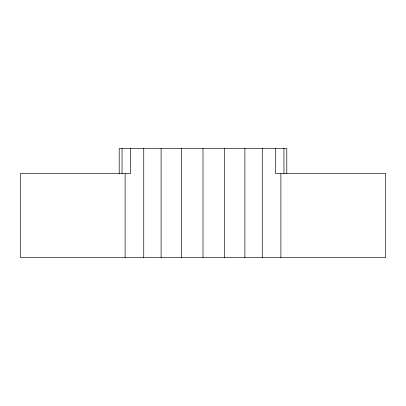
<?xml version="1.0" encoding="UTF-8"?>
<svg xmlns="http://www.w3.org/2000/svg" width="406" height="406" viewBox="0 0 406 406"><rect width="100%" height="100%" fill="white"/><g stroke="black" fill="none" stroke-linecap="round" stroke-linejoin="round"><path stroke-width="0.61" d="M286.803 173.626L286.803 148.449L119.197 148.449L119.197 173.626M283.946 148.449L283.946 173.626M280.896 173.626L280.896 257.551M275.572 148.449L275.572 173.626L385.7 173.626L385.7 257.551L20.3 257.551L20.3 173.626L130.427 173.626L130.427 148.449M262.256 148.449L262.256 257.551M244.899 148.449L244.899 257.551M224.691 148.449L224.691 257.551M203 148.449L203 257.551M181.309 148.449L181.309 257.551M161.101 148.449L161.101 257.551M143.744 148.449L143.744 257.551M125.104 173.626L125.104 257.551M122.054 148.449L122.054 173.626"/></g></svg>
